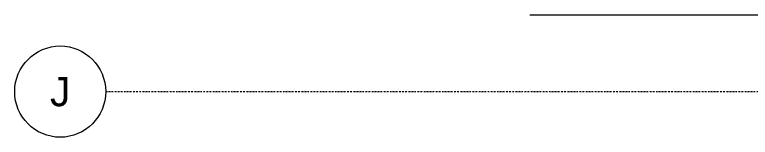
# Model space of a CAD drawing. Extents: x -9058 to 11890, y 0 to 8245.
# Drawn here: x 1020 to 1525, y 2930 to 3013 of the extents above; entities that cross this region are included whole.
import ezdxf
from ezdxf.enums import TextEntityAlignment as Align

# ---------------------------------------------------------------- set-up
doc = ezdxf.new("R2010")
doc.units = 0
doc.header["$MEASUREMENT"] = 0
doc.linetypes.add('DASHDOT', pattern=[1, 0.5, -0.25, 0, -0.25])
doc.layers.get('0').update_dxf_attribs({"color": 9, "lineweight": 9})
for name, color, linetype, lineweight in [('21', 9, 'Continuous', 9), ('21 @ 20', 9, 'Continuous', 9), ('24', 9, 'DASHDOT', 9)]:
    doc.layers.add(name, color=color, linetype=linetype, lineweight=lineweight)
doc.styles.add('$1$Arial', font='arial.ttf', dxfattribs={"height": 2.5})
doc.styles.add('Arial', font='arial.ttf', dxfattribs={"height": 2.5})

# ---------------------------------------------------------------- blocks, each defined once
blk = doc.blocks.new('0a_elevationtarget-p')
blk.add_lwpolyline([(16.605, 0), (-4, 0)])
at = {"style": 'Arial'}
blk.add_attdef('BITMISKOT', text='', height=2, dxfattribs=at).set_placement((4.5, 0), align=Align.BOTTOM_LEFT)
blk.add_attdef('KABAKOT', text='', height=2, dxfattribs=at).set_placement((4.5, -0.592), align=Align.TOP_LEFT)
blk = doc.blocks.new('*U1855')
at = {"layer": '21 @ 20', "xscale": 20, "yscale": 20, "zscale": -20, "rotation": 180}
blk.add_blockref('0a_elevationtarget-p', (1705.85, 3013.5), dxfattribs=at)
blk = doc.blocks.new('$0$0_aks')
at = {"linetype": 'Continuous'}
blk.add_circle((0, 0), 3.125, dxfattribs=at)
at = {"style": '$1$Arial'}
blk.add_attdef('AKS', text='', height=2.5, dxfattribs=at).set_placement((0, 0), align=Align.MIDDLE_CENTER)
blk = doc.blocks.new('AKS')
at = {"layer": '24', "ltscale": 2}
blk.add_lwpolyline([(1062.53, 2945.87), (1745.06, 2945.87)], dxfattribs=at)
at = {"layer": '24'}
ref = blk.add_blockref('$0$0_aks', (1031.28, 2945.87), dxfattribs=dict(at, xscale=10, yscale=10, zscale=10))
ref.add_attrib('AKS', 'J', dxfattribs={"layer": '0', "height": 20, "style": '$1$Arial'}).set_placement((1031.28, 2945.87), align=Align.MIDDLE_CENTER)
blk = doc.blocks.new('*U1887')
at = {"layer": '21 @ 20', "xscale": 20, "yscale": 20, "zscale": -20, "rotation": 180}
blk.add_blockref('0a_elevationtarget-p', (1705.85, 3013.5), dxfattribs=at)

msp = doc.modelspace()

# ---------------------------------------------------------------- block references
msp.add_blockref('AKS', (20, 15))
at = {"layer": '21', "color": 6, "linetype": 'DASHDOT'}
for name in ['*U1855', '*U1887']:
    msp.add_blockref(name, (0, 0), dxfattribs=at)

doc.saveas('drawing.dxf')
